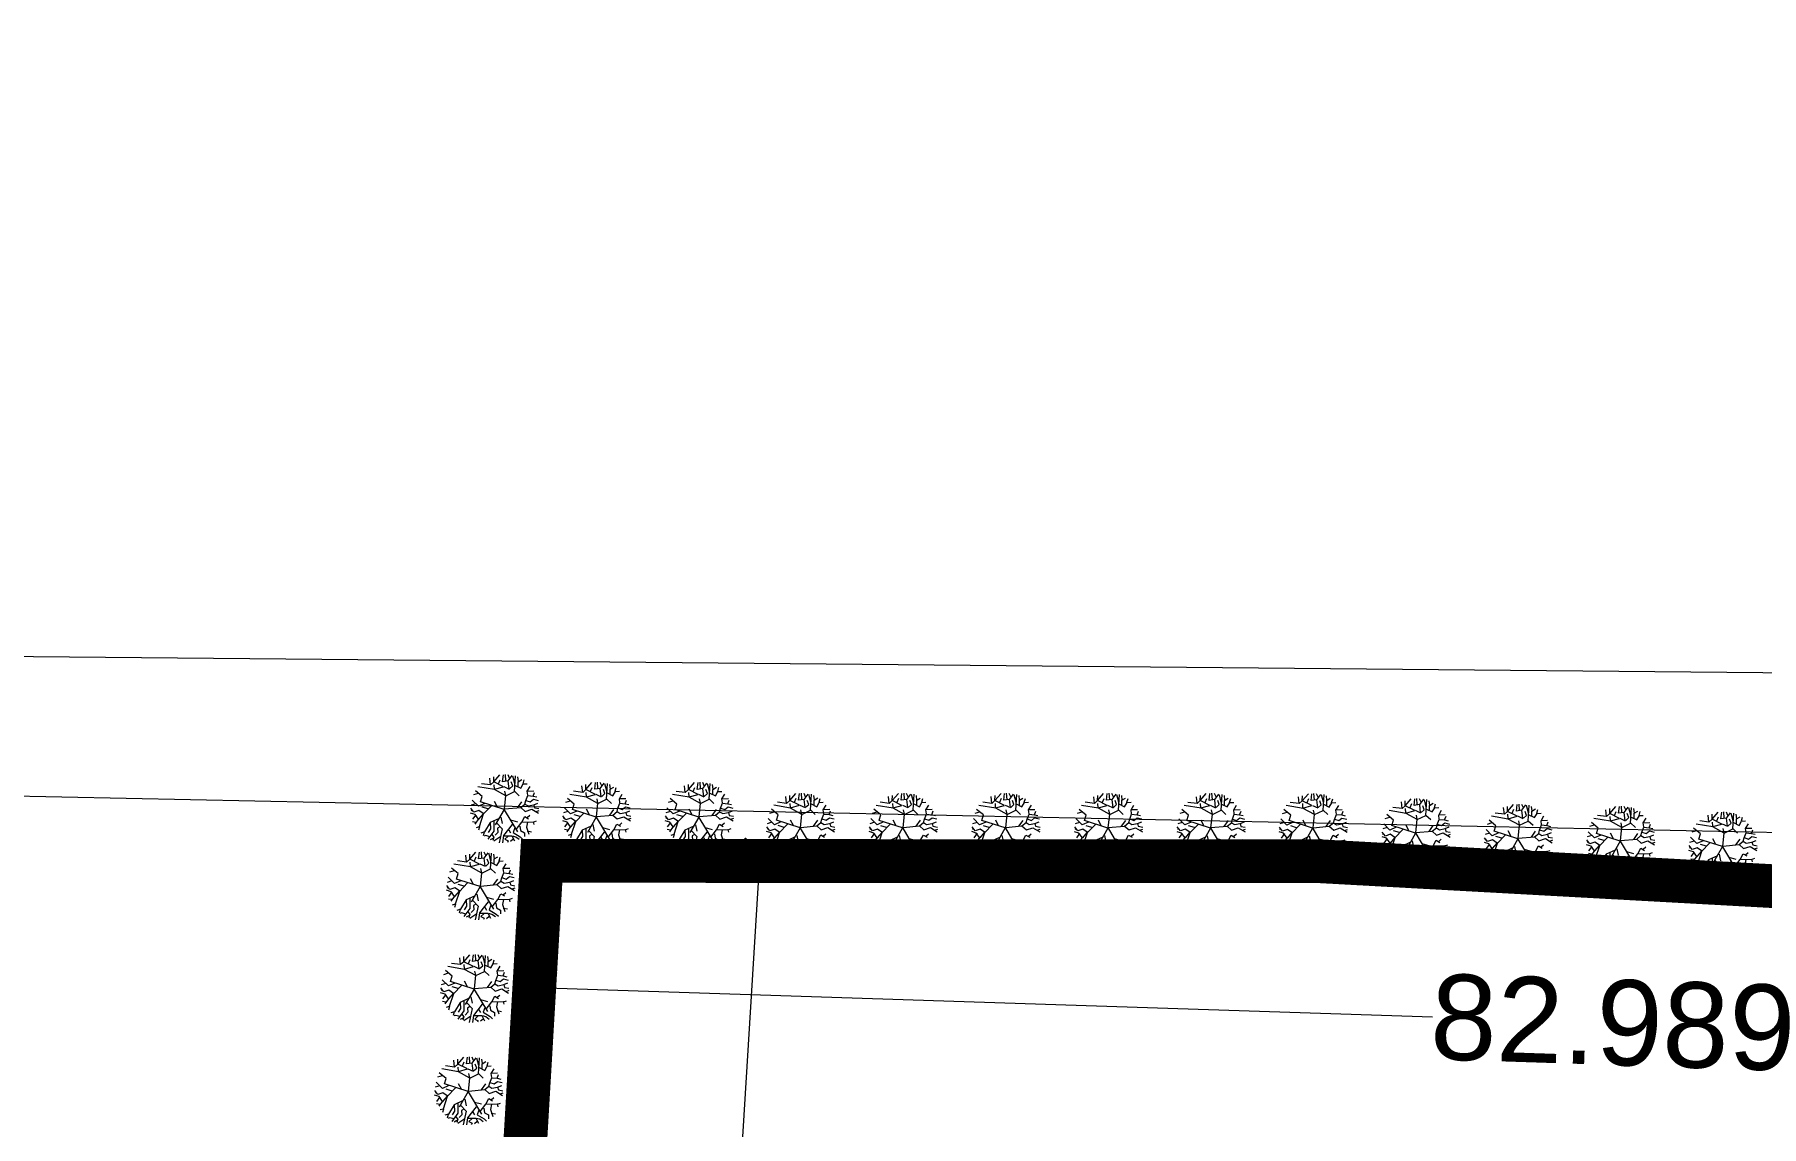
# Model space of a CAD drawing. Extents: x 4380 to 4772, y -521 to -208.
# Drawn here: x 4527.3 to 4577.9, y -416.6 to -384.7 of the extents above; entities that cross this region are included whole.
import ezdxf

# ---------------------------------------------------------------- set-up
doc = ezdxf.new("R2010")
doc.units = 0
doc.header["$LTSCALE"] = 40
doc.header["$MEASUREMENT"] = 0
doc.header["$PDMODE"] = 32
doc.header["$PDSIZE"] = 0.02
doc.layers.get('0').update_dxf_attribs({"linetype": 'CONTINUOUS'})
doc.layers.get('Defpoints').update_dxf_attribs({"linetype": 'CONTINUOUS'})
for name, color, linetype, lineweight in [('BW', 1, 'CONTINUOUS', 9), ('Dimension', 251, 'CONTINUOUS', 9), ('ROAD', 7, 'CONTINUOUS', 5), ('Stair', 2, 'CONTINUOUS', 15), ('TR', 92, 'CONTINUOUS', 5)]:
    doc.layers.add(name, color=color, linetype=linetype, lineweight=lineweight)
doc.styles.add('dim-stylus bt', font='arial.ttf')
doc.dimstyles.new('Tabrej', dxfattribs={"dimtxt": 0.32, "dimasz": 0.2, "dimexe": 1.38778e-17, "dimexo": 0.15, "dimgap": 0.09, "dimtad": 0, "dimdec": 3, "dimzin": 0, "dimdsep": 46, "dimtxsty": 'dim-stylus bt', "dimblk": 'ARCHTICK', "dimcen": 0, "dimdle": 0.05, "dimclrd": 256, "dimclre": 256, "dimclrt": 7, "dimadec": 0, "dimazin": 0, "dimtfac": 1, "dimtdec": 3, "dimtofl": 0, "dimtmove": 0, "dimatfit": 1, "dimfxl": 0, "dimtolj": 1, "dimtzin": 0, "dimlwd": -1, "dimlwe": -1, "dimarcsym": 0})

# ---------------------------------------------------------------- blocks, each defined once
blk = doc.blocks.new('_ArchTick')
at = {"color": 0, "const_width": 0.15}
blk.add_lwpolyline([(-0.5, -0.5), (0.5, 0.5)], dxfattribs=at)
blk = doc.blocks.new('*D43')
at = {"layer": 'Defpoints', "color": 0, "transparency": 16777216}
for p in [(4542.18, -408.359), (4625.125, -411.073), (4624.987, -415.288)]:
    blk.add_point(p, dxfattribs=at)
at = {"layer": 'Dimension', "transparency": 16777216}
for p, q in [((4542.175, -408.509), (4542.042, -412.574)), ((4625.12, -411.223), (4624.987, -415.288)), ((4541.992, -412.572), (4568.233, -413.431)), ((4625.037, -415.29), (4578.794, -413.776))]:
    blk.add_line(p, q, dxfattribs=at)
for p, rotation in [((4542.042, -412.574), 178.1259233630659), ((4624.987, -415.288), 358.1259233630659)]:
    blk.add_blockref('_ArchTick', p, dxfattribs=dict(at, rotation=rotation))
at = {"layer": 'Dimension', "color": 7, "transparency": 16777216, "insert": (4573.513, -413.604), "char_height": 2.5, "attachment_point": 5, "rotation": 358.1259, "style": 'dim-stylus bt'}
blk.add_mtext('\\A1;82.989', dxfattribs=at)
blk = doc.blocks.new('*D44')
at = {"layer": 'Defpoints', "color": 0, "transparency": 16777216}
for p in [(4542.18, -408.359), (4537.535, -483.405), (4543.885, -483.798)]:
    blk.add_point(p, dxfattribs=at)
at = {"layer": 'Dimension', "transparency": 16777216}
for p, q in [((4542.329, -408.368), (4548.53, -408.752)), ((4548.533, -408.702), (4546.456, -442.264)), ((4543.882, -483.848), (4545.805, -452.773)), ((4537.684, -483.414), (4543.885, -483.798))]:
    blk.add_line(p, q, dxfattribs=at)
for p, rotation in [((4548.53, -408.752), 86.45817482242404), ((4543.885, -483.798), 266.458174822424)]:
    blk.add_blockref('_ArchTick', p, dxfattribs=dict(at, rotation=rotation))
at = {"layer": 'Dimension', "color": 7, "transparency": 16777216, "insert": (4546.13, -447.518), "char_height": 2.5, "attachment_point": 5, "rotation": 86.4582, "style": 'dim-stylus bt'}
blk.add_mtext('\\A1;75.190', dxfattribs=at)
blk = doc.blocks.new('SHRUB4')
at = {"layer": 'TR'}
for p, q in [((-0.0325, 0.0806), (-0.0146, 0.1012)), ((-0.0063, 0.0815), (-0.0042, 0.1012)), ((0.0033, 0.0839), (0.0019, 0.1021)), ((0.0143, 0.0913), (0.0095, 0.1012)), ((-0.0662, 0.0384), (-0.0862, 0.0549)), ((-0.0298, 0.0582), (-0.0793, 0.0665)), ((-0.0414, 0.0723), (-0.0683, 0.0756)), ((-0.0414, 0.0723), (-0.0435, 0.0921)), ((-0.0325, 0.0806), (-0.0414, 0.0723)), ((-0.0325, 0.0806), (-0.0318, 0.0954)), ((-0.0042, 0.0665), (-0.0325, 0.0806)), ((-0.0304, 0.0599), (-0.0312, 0.0723)), ((-0.0304, 0.0591), (-0.0042, 0.0665)), ((0.0033, 0.0401), (-0.0298, 0.0582)), ((-0.0181, 0.0756), (-0.0132, 0.0872)), ((0.0095, 0.0839), (-0.0063, 0.0815)), ((-0.0029, 0.0674), (0.0129, 0.0599)), ((0.0033, 0.0409), (0.0006, 0.0533)), ((0.0033, 0.0401), (0.0287, 0.0524)), ((0.0102, 0.0839), (0.0219, 0.0996)), ((0.0129, 0.0599), (0.0102, 0.0839)), ((0.0143, 0.0607), (0.0233, 0.069)), ((0.0233, 0.069), (0.0191, 0.0806)), ((0.0295, 0.0764), (0.0239, 0.0979)), ((0.0287, 0.0524), (0.0316, 0.0988)), ((0.0287, 0.0533), (0.0426, 0.0401)), ((0.0302, 0.0707), (0.0467, 0.0624)), ((0.0398, 0.0822), (0.0384, 0.0954)), ((0.0391, 0.0815), (0.0495, 0.088)), ((0.0391, 0.0674), (0.0391, 0.0815)), ((0.0467, 0.0624), (0.0543, 0.0748)), ((0.0536, 0.0756), (0.057, 0.0864)), ((0.0543, 0.0748), (0.0659, 0.0756)), ((0.0659, 0.0533), (0.0742, 0.0674)), ((0.0674, 0.0417), (0.0659, 0.0533)), ((0.0666, 0.0541), (0.0846, 0.0549)), ((-0.0903, -0.0079), (-0.0993, 0.0037)), ((-0.0849, 0.0169), (-0.098, 0.0128)), ((-0.0772, 0.0095), (-0.0951, 0.0277)), ((-0.078, 0.0467), (-0.0917, 0.0425)), ((-0.0587, 0.0178), (-0.0772, 0.0095)), ((-0.0711, 0.0227), (-0.0662, 0.0384)), ((-0.0022, 0.0004), (-0.0711, 0.0226)), ((-0.0491, 0.002), (-0.0662, 0.007)), ((-0.0387, 0.0111), (-0.0628, -0.0137)), ((-0.0215, 0.007), (-0.0298, 0.0235)), ((-0.0022, 0.0004), (-0.0277, -0.0451)), ((-0.0009, 0.0019), (0.0033, 0.0401)), ((-0.0009, 0.0019), (0.0467, 0.0062)), ((0.0377, 0.0053), (0.0501, 0.0227)), ((0.0467, 0.0062), (0.0591, 0.0161)), ((0.0467, 0.0062), (0.0597, -0.0054)), ((0.0591, 0.0161), (0.0618, 0.026)), ((0.0591, 0.0161), (0.068, 0.0103)), ((0.0597, -0.0054), (0.079, 0.0012)), ((0.0618, 0.026), (0.0674, 0.0409)), ((0.0618, 0.0268), (0.0742, 0.0227)), ((0.0674, 0.0409), (0.0832, 0.0392)), ((0.068, 0.0103), (0.0846, 0.0136)), ((0.0742, 0.0227), (0.0838, 0.0302)), ((0.079, 0.0012), (0.099, -0.0112)), ((0.0832, 0.0392), (0.0873, 0.05)), ((0.0832, 0.0392), (0.0936, 0.0367)), ((0.0838, 0.0302), (0.0976, 0.0268)), ((0.0846, 0.0136), (0.0969, 0.0186)), ((0.0846, 0.0136), (0.0866, 0.0053)), ((0.0866, 0.0053), (0.0997, 0.0029)), ((-0.0869, -0.0145), (-0.1, -0.0104)), ((-0.0951, -0.0021), (-0.0986, -0.0037)), ((-0.0849, -0.0153), (-0.0945, -0.0285)), ((-0.0849, -0.0377), (-0.0945, -0.036)), ((-0.0759, -0.0029), (-0.0903, -0.0079)), ((-0.0772, -0.0277), (-0.0876, -0.0426)), ((-0.0766, -0.0285), (-0.0869, -0.0145)), ((-0.0635, -0.0128), (-0.0766, -0.0285)), ((-0.0628, -0.012), (-0.0759, -0.0029)), ((-0.0628, -0.0137), (-0.0752, -0.0509)), ((-0.0429, -0.0384), (-0.0593, -0.0657)), ((-0.0167, -0.0261), (-0.0429, -0.0384)), ((-0.0429, -0.0384), (-0.0422, -0.0566)), ((-0.0318, -0.0335), (-0.0325, -0.0633)), ((-0.0242, -0.0393), (-0.0077, -0.0566)), ((-0.0119, -0.022), (-0.0077, -0.0409)), ((0.0219, -0.0442), (-0.0036, -0.0765)), ((-0.0015, -0.0005), (0.0369, -0.0654)), ((0.0164, -0.0302), (0.037, -0.036)), ((0.0336, -0.0583), (0.0501, -0.0368)), ((0.0439, -0.0483), (0.046, -0.0615)), ((0.0495, -0.0368), (0.0584, -0.0203)), ((0.0501, -0.0368), (0.0832, -0.036)), ((0.0584, -0.0203), (0.0694, -0.0269)), ((0.0666, -0.0368), (0.0632, -0.0517)), ((0.0659, -0.0236), (0.0735, -0.0169)), ((0.0832, -0.0368), (0.0928, -0.0335)), ((0.0832, -0.036), (0.0853, -0.0442)), ((0.0915, -0.0062), (0.1004, -0.0029)), ((-0.0752, -0.0509), (-0.0841, -0.0534)), ((-0.0738, -0.0509), (-0.0772, -0.0608)), ((-0.0593, -0.0657), (-0.0697, -0.0691)), ((-0.0601, -0.0666), (-0.0635, -0.0773)), ((-0.0559, -0.0765), (-0.0601, -0.0781)), ((-0.0435, -0.0798), (-0.0559, -0.0765)), ((-0.0325, -0.0633), (-0.0497, -0.0872)), ((-0.0422, -0.0566), (-0.0483, -0.0674)), ((-0.0352, -0.0848), (-0.0429, -0.0889)), ((-0.0387, -0.0723), (-0.0325, -0.0806)), ((-0.0325, -0.0806), (-0.0352, -0.0906)), ((-0.0119, -0.079), (-0.0325, -0.093)), ((-0.0202, -0.0674), (-0.0277, -0.0756)), ((-0.0146, -0.0509), (-0.0215, -0.055)), ((-0.0215, -0.055), (-0.0202, -0.0674)), ((-0.0077, -0.0566), (-0.016, -0.0971)), ((-0.0036, -0.0765), (-0.0063, -0.0971)), ((-0.0029, -0.0773), (0.0205, -0.0773)), ((0.0088, -0.079), (0.0006, -0.0872)), ((0.0006, -0.0872), (0.0102, -0.0922)), ((0.0102, -0.0922), (0.0075, -0.0963)), ((0.0116, -0.0599), (0.0171, -0.0682)), ((0.0247, -0.0872), (0.0171, -0.0938)), ((0.0205, -0.0773), (0.0287, -0.0922)), ((0.0212, -0.0773), (0.0322, -0.0798)), ((0.0295, -0.0541), (0.0247, -0.0674)), ((0.0247, -0.0674), (0.0453, -0.0798)), ((0.0322, -0.0798), (0.0426, -0.0872)), ((0.0453, -0.0798), (0.0515, -0.0864)), ((0.046, -0.0615), (0.0577, -0.0682)), ((0.0577, -0.0682), (0.0577, -0.079)), ((0.0632, -0.0517), (0.0701, -0.0723)), ((0.0653, -0.0624), (0.0784, -0.0649))]:
    blk.add_line(p, q, dxfattribs=at)

msp = doc.modelspace()

# ---------------------------------------------------------------- linework, layer by layer
at = {"layer": 'BW', "linetype": 'Continuous', "ltscale": 0.03, "const_width": 1.28}
msp.add_lwpolyline([(4506.4562, -472.0226), (4537.5022, -483.9076), (4539.8662, -447.7506), (4542.1472, -408.8616), (4564.8872, -408.8686), (4592.7402, -410.3996), (4625.0922, -411.5756), (4625.7822, -405.2556), (4627.1982, -385.3266), (4661.3712, -386.4466), (4691.3542, -387.5886), (4724.3462, -389.4806)], dxfattribs=at)
at = {"layer": 'Dimension'}
msp.add_lwpolyline([(4627.0544, -389.4652), (4626.5227, -395.3049), (4625.8147, -405.2694), (4625.0624, -411.5844), (4608.9487, -411.0014), (4592.7727, -410.4134), (4578.8462, -409.6479), (4564.9197, -408.8824), (4553.5497, -408.8789), (4542.1797, -408.8754), (4541.0392, -428.3199), (4539.8987, -447.7644), (4538.7167, -465.8429), (4537.5594, -483.8639), (4522.0117, -477.9789)], dxfattribs=at)
at = {"layer": 'ROAD'}
for p, q in [((4616.8311, -403.7071), (4514.8542, -402.7752)), ((4618.9672, -408.887), (4524.5093, -406.9194))]:
    msp.add_line(p, q, dxfattribs=at)
at = {"layer": 'Stair'}
msp.add_line((4542.1633, -408.8616), (4566.7302, -408.8616), dxfattribs=at)

# ---------------------------------------------------------------- block references
at = {"layer": 'TR', "xscale": 10, "yscale": 10, "zscale": 10}
for p in [(4541.0654, -407.3562), (4543.7606, -407.5797), (4546.7652, -407.5806), (4549.7323, -407.899), (4552.7369, -407.8999), (4555.7414, -407.9008), (4558.746, -407.9017), (4561.7506, -407.9027), (4564.7399, -407.9082), (4567.7515, -408.0531), (4570.7469, -408.2177), (4573.7424, -408.283), (4576.7379, -408.4476), (4540.363, -409.6183), (4540.1871, -412.6183), (4540.0111, -415.6183)]:
    msp.add_blockref('SHRUB4', p, dxfattribs=at)

# ---------------------------------------------------------------- dimensions: what is measured, and where the dimension line sits
at = {"layer": 'Dimension'}
for base, p2, angle, picture, middle in [((4543.8848, -483.798), (4537.5347, -483.405), 266.45817, '*D44', (4546.1303, -447.5184)), ((4624.9868, -415.2879), (4625.1247, -411.073), 358.12592, '*D43', (4573.5133, -413.6037))]:
    dim = msp.add_linear_dim(base=base, p1=(4542.1797, -408.359), p2=p2, angle=angle, dimstyle='Tabrej', override={"dimtxt": 2.5, "dimasz": 1, "dimtmove": 1}, dxfattribs=at)
    dim.commit()
    dim.dimension.update_dxf_attribs({"geometry": picture, "text_midpoint": middle, "dimtype": 161})

doc.saveas('drawing.dxf')
